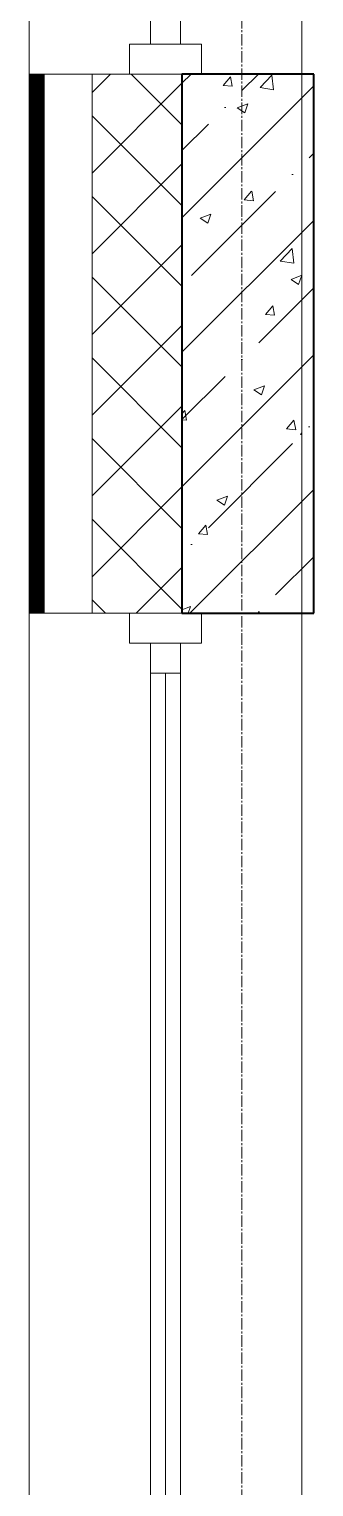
# Model space of a CAD drawing. Header units: millimetres. Extents: x -24360 to 609566, y -391049 to 148426.
# Drawn here: x 193674 to 194149, y 24596 to 27029 of the extents above; entities that cross this region are included whole.
import ezdxf

# ---------------------------------------------------------------- set-up
doc = ezdxf.new("R2010")
doc.units = ezdxf.units.MM
doc.linetypes.add('CENTER2', pattern=[28.575, 19.05, -3.175, 3.175, -3.175])
doc.linetypes.add('HIDDEN2', pattern=[4.7625, 3.175, -1.5875])
for name, color, linetype, lineweight in [('A-Wall_Материал_Газоблок_Контур', 250, 'Continuous', 0), ('АР_Колонны', 70, 'Continuous', 30), ('АР_Окна', 4, 'Continuous', 5), ('АР_Стены ЖБ', 7, 'Continuous', 30), ('АР_Стены ПЕНОблок', 52, 'Continuous', 20), ('АР_Тонкая', 254, 'Continuous', 5), ('АР_Утеплитель', 31, 'Continuous', 0), ('АР_Штриховка', 8, 'Continuous', 0)]:
    doc.layers.add(name, color=color, linetype=linetype, lineweight=lineweight)
doc.layers.add('АР_Оси_РД_100', color=7, linetype='Continuous', lineweight=0, true_color=0x525252)

msp = doc.modelspace()

# ---------------------------------------------------------------- hatches: boundary and pattern name
at = {"layer": 'АР_Штриховка', "linetype": 'Continuous', "lineweight": 5, "true_color": 0x000000}
h = msp.add_hatch(dxfattribs=at)
h.set_pattern_fill('ANSI35', color=18, scale=25, style=0)
h.set_pattern_definition([(45, (194029.4, -14045.81), (-112.2532, 112.2532), []), (45, (194141.65, -14045.81), (-112.2532, 112.2532), [198.4375, -39.6875, 0, -39.6875])])
h.paths.add_polyline_path([(193929.4, 26054.189), (194149.4, 26054.189), (194149.4, 26954.189), (193929.4, 26954.189)], flags=0)

# ---------------------------------------------------------------- linework, layer by layer
at = {"layer": 'A-Wall_Материал_Газоблок_Контур', "color": 18, "linetype": 'Continuous', "lineweight": 0, "true_color": 0x000000}
for p, q in [((193674.4, 28154.189), (193674.4, 26954.189)), ((194129.4, 26954.189), (194129.4, 28154.189)), ((193674.4, 26054.189), (193674.4, 22754.189)), ((194129.4, 22754.189), (194129.4, 26054.189))]:
    msp.add_line(p, q, dxfattribs=at)
at = {"layer": 'АР_Колонны', "color": 18, "linetype": 'HIDDEN2', "lineweight": 25, "true_color": 0x000000}
for p, q in [((193929.4, 26954.189), (194149.4, 26954.189)), ((193929.4, 26054.189), (193929.4, 26954.189)), ((194149.4, 26954.189), (194149.4, 26054.189)), ((194149.4, 26054.189), (193929.4, 26054.189))]:
    msp.add_line(p, q, dxfattribs=at)
at = {"layer": 'АР_Колонны', "color": 18, "linetype": 'Continuous', "lineweight": 30, "true_color": 0x000000}
for p, q in [((194149.4, 26954.189), (193929.4, 26954.189)), ((193929.4, 26954.189), (193929.4, 26054.189)), ((194149.4, 26054.189), (194149.4, 26954.189)), ((193929.4, 26054.189), (194149.4, 26054.189))]:
    msp.add_line(p, q, dxfattribs=at)
at = {"layer": 'АР_Окна', "color": 18, "linetype": 'Continuous', "lineweight": 5, "true_color": 0x000000}
for p, q in [((193674.4, 28154.189), (193674.4, 26954.189)), ((194129.4, 28154.189), (194129.4, 26954.189)), ((193674.4, 26054.189), (193674.4, 22754.189)), ((194129.4, 26054.189), (194129.4, 22754.189)), ((193876.9, 25954.189), (193926.9, 25954.189)), ((193901.9, 25954.189), (193901.9, 22854.189))]:
    msp.add_line(p, q, dxfattribs=at)
for points in [[(193876.9, 28104.189), (193926.9, 28104.189), (193926.9, 27004.189), (193876.9, 27004.189)], [(193961.9, 27004.189), (193961.9, 26954.189), (193841.9, 26954.189), (193841.9, 27004.189)], [(193961.9, 26004.189), (193961.9, 26054.189), (193841.9, 26054.189), (193841.9, 26004.189)], [(193876.9, 26004.189), (193926.9, 26004.189), (193926.9, 22804.189), (193876.9, 22804.189)]]:
    msp.add_lwpolyline(points, close=True, dxfattribs=at)
at = {"layer": 'АР_Оси_РД_100', "linetype": 'CENTER2'}
msp.add_line((194029.4, -4259.177), (194029.4, 30254.189), dxfattribs=at)
at = {"layer": 'АР_Стены ЖБ', "color": 18, "linetype": 'Continuous', "lineweight": 40, "true_color": 0x000000}
for p, q in [((194149.4, 26954.189), (193929.4, 26954.189)), ((193929.4, 26954.189), (193929.4, 26054.189)), ((194149.4, 26054.189), (194149.4, 26954.189)), ((193929.4, 26054.189), (194149.4, 26054.189))]:
    msp.add_line(p, q, dxfattribs=at)
at = {"layer": 'АР_Стены ПЕНОблок', "color": 18, "linetype": 'Continuous', "lineweight": 20, "true_color": 0x000000}
for p, q in [((194129.4, 26954.189), (193929.4, 26954.189)), ((193929.4, 26954.189), (193929.4, 26054.189)), ((194129.4, 26054.189), (194129.4, 26954.189)), ((193929.4, 26054.189), (194129.4, 26054.189))]:
    msp.add_line(p, q, dxfattribs=at)
at = {"layer": 'АР_Тонкая', "color": 18, "linetype": 'Continuous', "lineweight": 5, "true_color": 0x000000}
for p, q in [((193699.4, 26954.189), (193674.4, 26954.189)), ((193674.4, 26954.189), (193674.4, 26054.189)), ((193779.4, 26954.189), (193699.4, 26954.189)), ((193699.4, 26954.189), (193699.4, 26054.189)), ((193699.4, 26054.189), (193699.4, 26954.189)), ((193779.4, 26054.189), (193779.4, 26954.189)), ((193674.4, 26054.189), (193699.4, 26054.189)), ((193699.4, 26054.189), (193779.4, 26054.189))]:
    msp.add_line(p, q, dxfattribs=at)
at = {"layer": 'АР_Утеплитель', "color": 18, "linetype": 'Continuous', "lineweight": 0, "true_color": 0x000000}
for p, q in [((193929.4, 26954.189), (193779.4, 26954.189)), ((193779.4, 26954.189), (193779.4, 26054.189)), ((193929.4, 26054.189), (193929.4, 26954.189)), ((193779.4, 26054.189), (193929.4, 26054.189))]:
    msp.add_line(p, q, dxfattribs=at)
at = {"layer": 'АР_Штриховка', "color": 18, "linetype": 'Continuous', "lineweight": 0, "true_color": 0x000000}
for p, q in [((193674.4, 26953.189), (193699.4, 26953.189)), ((193674.4, 26952.189), (193699.4, 26952.189)), ((193674.4, 26951.189), (193699.4, 26951.189)), ((193674.4, 26950.189), (193699.4, 26950.189)), ((193674.4, 26949.189), (193699.4, 26949.189)), ((193674.4, 26948.189), (193699.4, 26948.189)), ((193674.4, 26947.189), (193699.4, 26947.189)), ((193674.4, 26946.189), (193699.4, 26946.189)), ((193674.4, 26945.189), (193699.4, 26945.189)), ((193674.4, 26944.189), (193699.4, 26944.189)), ((193674.4, 26943.189), (193699.4, 26943.189)), ((193674.4, 26942.189), (193699.4, 26942.189)), ((193674.4, 26941.189), (193699.4, 26941.189)), ((193674.4, 26940.189), (193699.4, 26940.189)), ((193674.4, 26939.189), (193699.4, 26939.189)), ((193674.4, 26938.189), (193699.4, 26938.189)), ((193674.4, 26937.189), (193699.4, 26937.189)), ((193674.4, 26936.189), (193699.4, 26936.189)), ((193674.4, 26935.189), (193699.4, 26935.189)), ((193674.4, 26934.189), (193699.4, 26934.189)), ((193674.4, 26933.189), (193699.4, 26933.189)), ((193779.4, 26923.564), (193810.024, 26954.189)), ((193779.4, 26788.861), (193929.4, 26938.861)), ((193929.4, 26869.453), (193844.664, 26954.189)), ((193998.09, 26935.139), (194010.335, 26949.733)), ((193998.09, 26935.139), (194013.272, 26933.811)), ((194013.37, 26933.829), (194010.433, 26949.75)), ((194059.636, 26931.684), (194079.419, 26952.303)), ((194082.251, 26928.183), (194079.445, 26952.306)), ((193674.4, 26932.189), (193699.4, 26932.189)), ((193674.4, 26931.189), (193699.4, 26931.189)), ((193674.4, 26930.189), (193699.4, 26930.189)), ((193674.4, 26929.189), (193699.4, 26929.189)), ((193674.4, 26928.189), (193699.4, 26928.189)), ((193674.4, 26927.189), (193699.4, 26927.189)), ((193674.4, 26926.189), (193699.4, 26926.189)), ((193674.4, 26925.189), (193699.4, 26925.189)), ((193674.4, 26924.189), (193699.4, 26924.189)), ((193674.4, 26923.189), (193699.4, 26923.189)), ((193674.4, 26922.189), (193699.4, 26922.189)), ((193674.4, 26921.189), (193699.4, 26921.189)), ((193674.4, 26920.189), (193699.4, 26920.189)), ((193674.4, 26919.189), (193699.4, 26919.189)), ((193674.4, 26918.189), (193699.4, 26918.189)), ((193674.4, 26917.189), (193699.4, 26917.189)), ((193674.4, 26916.189), (193699.4, 26916.189)), ((193674.4, 26915.189), (193699.4, 26915.189)), ((193674.4, 26914.189), (193699.4, 26914.189)), ((193674.4, 26913.189), (193699.4, 26913.189)), ((193674.4, 26912.189), (193699.4, 26912.189)), ((193674.4, 26911.189), (193699.4, 26911.189)), ((193674.4, 26910.189), (193699.4, 26910.189)), ((193674.4, 26909.189), (193699.4, 26909.189)), ((194059.654, 26931.645), (194082.244, 26928.141)), ((193674.4, 26908.189), (193699.4, 26908.189)), ((193674.4, 26907.189), (193699.4, 26907.189)), ((193674.4, 26906.189), (193699.4, 26906.189)), ((193674.4, 26905.189), (193699.4, 26905.189)), ((193674.4, 26904.189), (193699.4, 26904.189)), ((193674.4, 26903.189), (193699.4, 26903.189)), ((193674.4, 26902.189), (193699.4, 26902.189)), ((193674.4, 26901.189), (193699.4, 26901.189)), ((193674.4, 26900.189), (193699.4, 26900.189)), ((193674.4, 26899.189), (193699.4, 26899.189)), ((193674.4, 26898.189), (193699.4, 26898.189)), ((193674.4, 26897.189), (193699.4, 26897.189)), ((193674.4, 26896.189), (193699.4, 26896.189)), ((193674.4, 26895.189), (193699.4, 26895.189)), ((193674.4, 26894.189), (193699.4, 26894.189)), ((193674.4, 26893.189), (193699.4, 26893.189)), ((193674.4, 26892.189), (193699.4, 26892.189)), ((193674.4, 26891.189), (193699.4, 26891.189)), ((193674.4, 26890.189), (193699.4, 26890.189)), ((193674.4, 26889.189), (193699.4, 26889.189)), ((193674.4, 26888.189), (193699.4, 26888.189)), ((193674.4, 26887.189), (193699.4, 26887.189)), ((193674.4, 26886.189), (193699.4, 26886.189)), ((193674.4, 26885.189), (193699.4, 26885.189)), ((193674.4, 26884.189), (193699.4, 26884.189)), ((193929.4, 26734.749), (193779.4, 26884.749)), ((194021.502, 26897.935), (194034.136, 26889.413)), ((194021.514, 26897.962), (194039.298, 26904.789)), ((194034.14, 26889.412), (194039.29, 26904.761)), ((193674.4, 26883.189), (193699.4, 26883.189)), ((193674.4, 26882.189), (193699.4, 26882.189)), ((193674.4, 26881.189), (193699.4, 26881.189)), ((193674.4, 26880.189), (193699.4, 26880.189)), ((193674.4, 26879.189), (193699.4, 26879.189)), ((193674.4, 26878.189), (193699.4, 26878.189)), ((193674.4, 26877.189), (193699.4, 26877.189)), ((193674.4, 26876.189), (193699.4, 26876.189)), ((193674.4, 26875.189), (193699.4, 26875.189)), ((193674.4, 26874.189), (193699.4, 26874.189)), ((193674.4, 26873.189), (193699.4, 26873.189)), ((193674.4, 26872.189), (193699.4, 26872.189)), ((193674.4, 26871.189), (193699.4, 26871.189)), ((193674.4, 26870.189), (193699.4, 26870.189)), ((193674.4, 26869.189), (193699.4, 26869.189)), ((193674.4, 26868.189), (193699.4, 26868.189)), ((193674.4, 26867.189), (193699.4, 26867.189)), ((193674.4, 26866.189), (193699.4, 26866.189)), ((193674.4, 26865.189), (193699.4, 26865.189)), ((193674.4, 26864.189), (193699.4, 26864.189)), ((193674.4, 26863.189), (193699.4, 26863.189)), ((193674.4, 26862.189), (193699.4, 26862.189)), ((193674.4, 26861.189), (193699.4, 26861.189)), ((193674.4, 26860.189), (193699.4, 26860.189)), ((193674.4, 26859.189), (193699.4, 26859.189)), ((193674.4, 26858.189), (193699.4, 26858.189)), ((193674.4, 26857.189), (193699.4, 26857.189)), ((193674.4, 26856.189), (193699.4, 26856.189)), ((193674.4, 26855.189), (193699.4, 26855.189)), ((193674.4, 26854.189), (193699.4, 26854.189)), ((193674.4, 26853.189), (193699.4, 26853.189)), ((193674.4, 26852.189), (193699.4, 26852.189)), ((193674.4, 26851.189), (193699.4, 26851.189)), ((193674.4, 26850.189), (193699.4, 26850.189)), ((193674.4, 26849.189), (193699.4, 26849.189)), ((193674.4, 26848.189), (193699.4, 26848.189)), ((193674.4, 26847.189), (193699.4, 26847.189)), ((193674.4, 26846.189), (193699.4, 26846.189)), ((193674.4, 26845.189), (193699.4, 26845.189)), ((193674.4, 26844.189), (193699.4, 26844.189)), ((193674.4, 26843.189), (193699.4, 26843.189)), ((193674.4, 26842.189), (193699.4, 26842.189)), ((193674.4, 26841.189), (193699.4, 26841.189)), ((193674.4, 26840.189), (193699.4, 26840.189)), ((193674.4, 26839.189), (193699.4, 26839.189)), ((193674.4, 26838.189), (193699.4, 26838.189)), ((193674.4, 26837.189), (193699.4, 26837.189)), ((193674.4, 26836.189), (193699.4, 26836.189)), ((193674.4, 26835.189), (193699.4, 26835.189)), ((193674.4, 26834.189), (193699.4, 26834.189)), ((193674.4, 26833.189), (193699.4, 26833.189)), ((193674.4, 26832.189), (193699.4, 26832.189)), ((193674.4, 26831.189), (193699.4, 26831.189)), ((193674.4, 26830.189), (193699.4, 26830.189)), ((193674.4, 26829.189), (193699.4, 26829.189)), ((193674.4, 26828.189), (193699.4, 26828.189)), ((193674.4, 26827.189), (193699.4, 26827.189)), ((193674.4, 26826.189), (193699.4, 26826.189)), ((193674.4, 26825.189), (193699.4, 26825.189)), ((193674.4, 26824.189), (193699.4, 26824.189)), ((193674.4, 26823.189), (193699.4, 26823.189)), ((193674.4, 26822.189), (193699.4, 26822.189)), ((193674.4, 26821.189), (193699.4, 26821.189)), ((193674.4, 26820.189), (193699.4, 26820.189)), ((193674.4, 26819.189), (193699.4, 26819.189)), ((193674.4, 26818.189), (193699.4, 26818.189)), ((193674.4, 26817.189), (193699.4, 26817.189)), ((193674.4, 26816.189), (193699.4, 26816.189)), ((193674.4, 26815.189), (193699.4, 26815.189)), ((193674.4, 26814.189), (193699.4, 26814.189)), ((193674.4, 26813.189), (193699.4, 26813.189)), ((193674.4, 26812.189), (193699.4, 26812.189)), ((193674.4, 26811.189), (193699.4, 26811.189)), ((193674.4, 26810.189), (193699.4, 26810.189)), ((193674.4, 26809.189), (193699.4, 26809.189)), ((193674.4, 26808.189), (193699.4, 26808.189)), ((193674.4, 26807.189), (193699.4, 26807.189)), ((193674.4, 26806.189), (193699.4, 26806.189)), ((193674.4, 26805.189), (193699.4, 26805.189)), ((193674.4, 26804.189), (193699.4, 26804.189)), ((193674.4, 26803.189), (193699.4, 26803.189)), ((193674.4, 26802.189), (193699.4, 26802.189)), ((193674.4, 26801.189), (193699.4, 26801.189)), ((193674.4, 26800.189), (193699.4, 26800.189)), ((193674.4, 26799.189), (193699.4, 26799.189)), ((193674.4, 26798.189), (193699.4, 26798.189)), ((193674.4, 26797.189), (193699.4, 26797.189)), ((193674.4, 26796.189), (193699.4, 26796.189)), ((193674.4, 26795.189), (193699.4, 26795.189)), ((193674.4, 26794.189), (193699.4, 26794.189)), ((193674.4, 26793.189), (193699.4, 26793.189)), ((193674.4, 26792.189), (193699.4, 26792.189)), ((193674.4, 26791.189), (193699.4, 26791.189)), ((193674.4, 26790.189), (193699.4, 26790.189)), ((193674.4, 26789.189), (193699.4, 26789.189)), ((193674.4, 26788.189), (193699.4, 26788.189)), ((193674.4, 26787.189), (193699.4, 26787.189)), ((193779.4, 26654.157), (193929.4, 26804.157)), ((193674.4, 26786.189), (193699.4, 26786.189)), ((193674.4, 26785.189), (193699.4, 26785.189)), ((193674.4, 26784.189), (193699.4, 26784.189)), ((193674.4, 26783.189), (193699.4, 26783.189)), ((193674.4, 26782.189), (193699.4, 26782.189)), ((193674.4, 26781.189), (193699.4, 26781.189)), ((193674.4, 26780.189), (193699.4, 26780.189)), ((193674.4, 26779.189), (193699.4, 26779.189)), ((193674.4, 26778.189), (193699.4, 26778.189)), ((193674.4, 26777.189), (193699.4, 26777.189)), ((193674.4, 26776.189), (193699.4, 26776.189)), ((193674.4, 26775.189), (193699.4, 26775.189)), ((193674.4, 26774.189), (193699.4, 26774.189)), ((193674.4, 26773.189), (193699.4, 26773.189)), ((193674.4, 26772.189), (193699.4, 26772.189)), ((193674.4, 26771.189), (193699.4, 26771.189)), ((193674.4, 26770.189), (193699.4, 26770.189)), ((193674.4, 26769.189), (193699.4, 26769.189)), ((193674.4, 26768.189), (193699.4, 26768.189)), ((193674.4, 26767.189), (193699.4, 26767.189)), ((193674.4, 26766.189), (193699.4, 26766.189)), ((193674.4, 26765.189), (193699.4, 26765.189)), ((193674.4, 26764.189), (193699.4, 26764.189)), ((193674.4, 26763.189), (193699.4, 26763.189)), ((193674.4, 26762.189), (193699.4, 26762.189)), ((193674.4, 26761.189), (193699.4, 26761.189)), ((193674.4, 26760.189), (193699.4, 26760.189)), ((193674.4, 26759.189), (193699.4, 26759.189)), ((193674.4, 26758.189), (193699.4, 26758.189)), ((193674.4, 26757.189), (193699.4, 26757.189)), ((193674.4, 26756.189), (193699.4, 26756.189)), ((193674.4, 26755.189), (193699.4, 26755.189)), ((193674.4, 26754.189), (193699.4, 26754.189)), ((193674.4, 26753.189), (193699.4, 26753.189)), ((193674.4, 26752.189), (193699.4, 26752.189)), ((193674.4, 26751.189), (193699.4, 26751.189)), ((193674.4, 26750.189), (193699.4, 26750.189)), ((193674.4, 26749.189), (193699.4, 26749.189)), ((193674.4, 26748.189), (193699.4, 26748.189)), ((193674.4, 26747.189), (193699.4, 26747.189)), ((193674.4, 26746.189), (193699.4, 26746.189)), ((193674.4, 26745.189), (193699.4, 26745.189)), ((193674.4, 26744.189), (193699.4, 26744.189)), ((193674.4, 26743.189), (193699.4, 26743.189)), ((193674.4, 26742.189), (193699.4, 26742.189)), ((193674.4, 26741.189), (193699.4, 26741.189)), ((193674.4, 26740.189), (193699.4, 26740.189)), ((193674.4, 26739.189), (193699.4, 26739.189)), ((193674.4, 26738.189), (193699.4, 26738.189)), ((193929.4, 26600.045), (193779.4, 26750.045)), ((194033.333, 26744.083), (194045.578, 26758.676)), ((194033.333, 26744.082), (194048.515, 26742.754)), ((194048.613, 26742.772), (194045.676, 26758.693)), ((193674.4, 26737.189), (193699.4, 26737.189)), ((193674.4, 26736.189), (193699.4, 26736.189)), ((193674.4, 26735.189), (193699.4, 26735.189)), ((193674.4, 26734.189), (193699.4, 26734.189)), ((193674.4, 26733.189), (193699.4, 26733.189)), ((193674.4, 26732.189), (193699.4, 26732.189)), ((193674.4, 26731.189), (193699.4, 26731.189)), ((193674.4, 26730.189), (193699.4, 26730.189)), ((193674.4, 26729.189), (193699.4, 26729.189)), ((193674.4, 26728.189), (193699.4, 26728.189)), ((193674.4, 26727.189), (193699.4, 26727.189)), ((193674.4, 26726.189), (193699.4, 26726.189)), ((193674.4, 26725.189), (193699.4, 26725.189)), ((193674.4, 26724.189), (193699.4, 26724.189)), ((193674.4, 26723.189), (193699.4, 26723.189)), ((193674.4, 26722.189), (193699.4, 26722.189)), ((193674.4, 26721.189), (193699.4, 26721.189)), ((193674.4, 26720.189), (193699.4, 26720.189)), ((193674.4, 26719.189), (193699.4, 26719.189)), ((193674.4, 26718.189), (193699.4, 26718.189)), ((193674.4, 26717.189), (193699.4, 26717.189)), ((193674.4, 26716.189), (193699.4, 26716.189)), ((193674.4, 26715.189), (193699.4, 26715.189)), ((193674.4, 26714.189), (193699.4, 26714.189)), ((193959.712, 26713.774), (193977.496, 26720.6)), ((193972.338, 26705.224), (193977.488, 26720.573)), ((193674.4, 26713.189), (193699.4, 26713.189)), ((193674.4, 26712.189), (193699.4, 26712.189)), ((193674.4, 26711.189), (193699.4, 26711.189)), ((193674.4, 26710.189), (193699.4, 26710.189)), ((193674.4, 26709.189), (193699.4, 26709.189)), ((193674.4, 26708.189), (193699.4, 26708.189)), ((193674.4, 26707.189), (193699.4, 26707.189)), ((193674.4, 26706.189), (193699.4, 26706.189)), ((193674.4, 26705.189), (193699.4, 26705.189)), ((193674.4, 26704.189), (193699.4, 26704.189)), ((193674.4, 26703.189), (193699.4, 26703.189)), ((193674.4, 26702.189), (193699.4, 26702.189)), ((193674.4, 26701.189), (193699.4, 26701.189)), ((193674.4, 26700.189), (193699.4, 26700.189)), ((193674.4, 26699.189), (193699.4, 26699.189)), ((193674.4, 26698.189), (193699.4, 26698.189)), ((193674.4, 26697.189), (193699.4, 26697.189)), ((193674.4, 26696.189), (193699.4, 26696.189)), ((193674.4, 26695.189), (193699.4, 26695.189)), ((193674.4, 26694.189), (193699.4, 26694.189)), ((193674.4, 26693.189), (193699.4, 26693.189)), ((193674.4, 26692.189), (193699.4, 26692.189)), ((193674.4, 26691.189), (193699.4, 26691.189)), ((193674.4, 26690.189), (193699.4, 26690.189)), ((193959.7, 26713.747), (193972.334, 26705.225)), ((193674.4, 26689.189), (193699.4, 26689.189)), ((193674.4, 26688.189), (193699.4, 26688.189)), ((193674.4, 26687.189), (193699.4, 26687.189)), ((193674.4, 26686.189), (193699.4, 26686.189)), ((193674.4, 26685.189), (193699.4, 26685.189)), ((193674.4, 26684.189), (193699.4, 26684.189)), ((193674.4, 26683.189), (193699.4, 26683.189)), ((193674.4, 26682.189), (193699.4, 26682.189)), ((193674.4, 26681.189), (193699.4, 26681.189)), ((193674.4, 26680.189), (193699.4, 26680.189)), ((193674.4, 26679.189), (193699.4, 26679.189)), ((193674.4, 26678.189), (193699.4, 26678.189)), ((193674.4, 26677.189), (193699.4, 26677.189)), ((193674.4, 26676.189), (193699.4, 26676.189)), ((193674.4, 26675.189), (193699.4, 26675.189)), ((193674.4, 26674.189), (193699.4, 26674.189)), ((193674.4, 26673.189), (193699.4, 26673.189)), ((193674.4, 26672.189), (193699.4, 26672.189)), ((193674.4, 26671.189), (193699.4, 26671.189)), ((193674.4, 26670.189), (193699.4, 26670.189)), ((193674.4, 26669.189), (193699.4, 26669.189)), ((193674.4, 26668.189), (193699.4, 26668.189)), ((193674.4, 26667.189), (193699.4, 26667.189)), ((193674.4, 26666.189), (193699.4, 26666.189)), ((193779.4, 26519.453), (193929.4, 26669.453)), ((193674.4, 26665.189), (193699.4, 26665.189)), ((193674.4, 26664.189), (193699.4, 26664.189)), ((193674.4, 26663.189), (193699.4, 26663.189)), ((193674.4, 26662.189), (193699.4, 26662.189)), ((193674.4, 26661.189), (193699.4, 26661.189)), ((193674.4, 26660.189), (193699.4, 26660.189)), ((193674.4, 26659.189), (193699.4, 26659.189)), ((193674.4, 26658.189), (193699.4, 26658.189)), ((193674.4, 26657.189), (193699.4, 26657.189)), ((193674.4, 26656.189), (193699.4, 26656.189)), ((193674.4, 26655.189), (193699.4, 26655.189)), ((193674.4, 26654.189), (193699.4, 26654.189)), ((193674.4, 26653.189), (193699.4, 26653.189)), ((193674.4, 26652.189), (193699.4, 26652.189)), ((193674.4, 26651.189), (193699.4, 26651.189)), ((193674.4, 26650.189), (193699.4, 26650.189)), ((193674.4, 26649.189), (193699.4, 26649.189)), ((193674.4, 26648.189), (193699.4, 26648.189)), ((193674.4, 26647.189), (193699.4, 26647.189)), ((193674.4, 26646.189), (193699.4, 26646.189)), ((193674.4, 26645.189), (193699.4, 26645.189)), ((193674.4, 26644.189), (193699.4, 26644.189)), ((193674.4, 26643.189), (193699.4, 26643.189)), ((193674.4, 26642.189), (193699.4, 26642.189)), ((193674.4, 26641.189), (193699.4, 26641.189)), ((194093.311, 26642.216), (194113.094, 26662.834)), ((194093.329, 26642.176), (194115.919, 26638.673)), ((194115.926, 26638.715), (194113.119, 26662.837)), ((193674.4, 26640.189), (193699.4, 26640.189)), ((193674.4, 26639.189), (193699.4, 26639.189)), ((193674.4, 26638.189), (193699.4, 26638.189)), ((193674.4, 26637.189), (193699.4, 26637.189)), ((193674.4, 26636.189), (193699.4, 26636.189)), ((193674.4, 26635.189), (193699.4, 26635.189)), ((193674.4, 26634.189), (193699.4, 26634.189)), ((193674.4, 26633.189), (193699.4, 26633.189)), ((193674.4, 26632.189), (193699.4, 26632.189)), ((193674.4, 26631.189), (193699.4, 26631.189)), ((193674.4, 26630.189), (193699.4, 26630.189)), ((193674.4, 26629.189), (193699.4, 26629.189)), ((193674.4, 26628.189), (193699.4, 26628.189)), ((193674.4, 26627.189), (193699.4, 26627.189)), ((193674.4, 26626.189), (193699.4, 26626.189)), ((193674.4, 26625.189), (193699.4, 26625.189)), ((193674.4, 26624.189), (193699.4, 26624.189)), ((193674.4, 26623.189), (193699.4, 26623.189)), ((193674.4, 26622.189), (193699.4, 26622.189)), ((193674.4, 26621.189), (193699.4, 26621.189)), ((193674.4, 26620.189), (193699.4, 26620.189)), ((193674.4, 26619.189), (193699.4, 26619.189)), ((193674.4, 26618.189), (193699.4, 26618.189)), ((193674.4, 26617.189), (193699.4, 26617.189)), ((194111.326, 26611.508), (194129.111, 26618.335)), ((194123.952, 26602.959), (194129.103, 26618.308)), ((193674.4, 26616.189), (193699.4, 26616.189)), ((193674.4, 26615.189), (193699.4, 26615.189)), ((193674.4, 26614.189), (193699.4, 26614.189)), ((193674.4, 26613.189), (193699.4, 26613.189)), ((193674.4, 26612.189), (193699.4, 26612.189)), ((193674.4, 26611.189), (193699.4, 26611.189)), ((193674.4, 26610.189), (193699.4, 26610.189)), ((193674.4, 26609.189), (193699.4, 26609.189)), ((193674.4, 26608.189), (193699.4, 26608.189)), ((193674.4, 26607.189), (193699.4, 26607.189)), ((193674.4, 26606.189), (193699.4, 26606.189)), ((193674.4, 26605.189), (193699.4, 26605.189)), ((193674.4, 26604.189), (193699.4, 26604.189)), ((193674.4, 26603.189), (193699.4, 26603.189)), ((193674.4, 26602.189), (193699.4, 26602.189)), ((193674.4, 26601.189), (193699.4, 26601.189)), ((193674.4, 26600.189), (193699.4, 26600.189)), ((193674.4, 26599.189), (193699.4, 26599.189)), ((193674.4, 26598.189), (193699.4, 26598.189)), ((193674.4, 26597.189), (193699.4, 26597.189)), ((193674.4, 26596.189), (193699.4, 26596.189)), ((193674.4, 26595.189), (193699.4, 26595.189)), ((193674.4, 26594.189), (193699.4, 26594.189)), ((193674.4, 26593.189), (193699.4, 26593.189)), ((193929.4, 26465.341), (193779.4, 26615.341)), ((194111.314, 26611.482), (194123.949, 26602.96)), ((193674.4, 26592.189), (193699.4, 26592.189)), ((193674.4, 26591.189), (193699.4, 26591.189)), ((193674.4, 26590.189), (193699.4, 26590.189)), ((193674.4, 26589.189), (193699.4, 26589.189)), ((193674.4, 26588.189), (193699.4, 26588.189)), ((193674.4, 26587.189), (193699.4, 26587.189)), ((193674.4, 26586.189), (193699.4, 26586.189)), ((193674.4, 26585.189), (193699.4, 26585.189)), ((193674.4, 26584.189), (193699.4, 26584.189)), ((193674.4, 26583.189), (193699.4, 26583.189)), ((193674.4, 26582.189), (193699.4, 26582.189)), ((193674.4, 26581.189), (193699.4, 26581.189)), ((193674.4, 26580.189), (193699.4, 26580.189)), ((193674.4, 26579.189), (193699.4, 26579.189)), ((193674.4, 26578.189), (193699.4, 26578.189)), ((193674.4, 26577.189), (193699.4, 26577.189)), ((193674.4, 26576.189), (193699.4, 26576.189)), ((193674.4, 26575.189), (193699.4, 26575.189)), ((193674.4, 26574.189), (193699.4, 26574.189)), ((193674.4, 26573.189), (193699.4, 26573.189)), ((193674.4, 26572.189), (193699.4, 26572.189)), ((193674.4, 26571.189), (193699.4, 26571.189)), ((193674.4, 26570.189), (193699.4, 26570.189)), ((193674.4, 26569.189), (193699.4, 26569.189)), ((193674.4, 26568.189), (193699.4, 26568.189)), ((193674.4, 26567.189), (193699.4, 26567.189)), ((193674.4, 26566.189), (193699.4, 26566.189)), ((193674.4, 26565.189), (193699.4, 26565.189)), ((193674.4, 26564.189), (193699.4, 26564.189)), ((193674.4, 26563.189), (193699.4, 26563.189)), ((193674.4, 26562.189), (193699.4, 26562.189)), ((193674.4, 26561.189), (193699.4, 26561.189)), ((193674.4, 26560.189), (193699.4, 26560.189)), ((193674.4, 26559.189), (193699.4, 26559.189)), ((193674.4, 26558.189), (193699.4, 26558.189)), ((193674.4, 26557.189), (193699.4, 26557.189)), ((193674.4, 26556.189), (193699.4, 26556.189)), ((193674.4, 26555.189), (193699.4, 26555.189)), ((193674.4, 26554.189), (193699.4, 26554.189)), ((193674.4, 26553.189), (193699.4, 26553.189)), ((193674.4, 26552.189), (193699.4, 26552.189)), ((193674.4, 26551.189), (193699.4, 26551.189)), ((193674.4, 26550.189), (193699.4, 26550.189)), ((193674.4, 26549.189), (193699.4, 26549.189)), ((193674.4, 26548.189), (193699.4, 26548.189)), ((193674.4, 26547.189), (193699.4, 26547.189)), ((193674.4, 26546.189), (193699.4, 26546.189)), ((193674.4, 26545.189), (193699.4, 26545.189)), ((193674.4, 26544.189), (193699.4, 26544.189)), ((194068.577, 26553.026), (194080.822, 26567.619)), ((194068.577, 26553.025), (194083.759, 26551.697)), ((194083.855, 26551.715), (194080.919, 26567.636)), ((193674.4, 26543.189), (193699.4, 26543.189)), ((193674.4, 26542.189), (193699.4, 26542.189)), ((193674.4, 26541.189), (193699.4, 26541.189)), ((193674.4, 26540.189), (193699.4, 26540.189)), ((193674.4, 26539.189), (193699.4, 26539.189)), ((193674.4, 26538.189), (193699.4, 26538.189)), ((193674.4, 26537.189), (193699.4, 26537.189)), ((193674.4, 26536.189), (193699.4, 26536.189)), ((193674.4, 26535.189), (193699.4, 26535.189)), ((193674.4, 26534.189), (193699.4, 26534.189)), ((193674.4, 26533.189), (193699.4, 26533.189)), ((193674.4, 26532.189), (193699.4, 26532.189)), ((193674.4, 26531.189), (193699.4, 26531.189)), ((193674.4, 26530.189), (193699.4, 26530.189)), ((193674.4, 26529.189), (193699.4, 26529.189)), ((193674.4, 26528.189), (193699.4, 26528.189)), ((193674.4, 26527.189), (193699.4, 26527.189)), ((193674.4, 26526.189), (193699.4, 26526.189)), ((193674.4, 26525.189), (193699.4, 26525.189)), ((193674.4, 26524.189), (193699.4, 26524.189)), ((193674.4, 26523.189), (193699.4, 26523.189)), ((193674.4, 26522.189), (193699.4, 26522.189)), ((193674.4, 26521.189), (193699.4, 26521.189)), ((193674.4, 26520.189), (193699.4, 26520.189)), ((193779.4, 26384.749), (193929.4, 26534.749)), ((193674.4, 26519.189), (193699.4, 26519.189)), ((193674.4, 26518.189), (193699.4, 26518.189)), ((193674.4, 26517.189), (193699.4, 26517.189)), ((193674.4, 26516.189), (193699.4, 26516.189)), ((193674.4, 26515.189), (193699.4, 26515.189)), ((193674.4, 26514.189), (193699.4, 26514.189)), ((193674.4, 26513.189), (193699.4, 26513.189)), ((193674.4, 26512.189), (193699.4, 26512.189)), ((193674.4, 26511.189), (193699.4, 26511.189)), ((193674.4, 26510.189), (193699.4, 26510.189)), ((193674.4, 26509.189), (193699.4, 26509.189)), ((193674.4, 26508.189), (193699.4, 26508.189)), ((193674.4, 26507.189), (193699.4, 26507.189)), ((193674.4, 26506.189), (193699.4, 26506.189)), ((193674.4, 26505.189), (193699.4, 26505.189)), ((193674.4, 26504.189), (193699.4, 26504.189)), ((193674.4, 26503.189), (193699.4, 26503.189)), ((193674.4, 26502.189), (193699.4, 26502.189)), ((193674.4, 26501.189), (193699.4, 26501.189)), ((193674.4, 26500.189), (193699.4, 26500.189)), ((193674.4, 26499.189), (193699.4, 26499.189)), ((193674.4, 26498.189), (193699.4, 26498.189)), ((193674.4, 26497.189), (193699.4, 26497.189)), ((193674.4, 26496.189), (193699.4, 26496.189)), ((193674.4, 26495.189), (193699.4, 26495.189)), ((193674.4, 26494.189), (193699.4, 26494.189)), ((193674.4, 26493.189), (193699.4, 26493.189)), ((193674.4, 26492.189), (193699.4, 26492.189)), ((193674.4, 26491.189), (193699.4, 26491.189)), ((193674.4, 26490.189), (193699.4, 26490.189)), ((193674.4, 26489.189), (193699.4, 26489.189)), ((193674.4, 26488.189), (193699.4, 26488.189)), ((193674.4, 26487.189), (193699.4, 26487.189)), ((193674.4, 26486.189), (193699.4, 26486.189)), ((193674.4, 26485.189), (193699.4, 26485.189)), ((193674.4, 26484.189), (193699.4, 26484.189)), ((193674.4, 26483.189), (193699.4, 26483.189)), ((193674.4, 26482.189), (193699.4, 26482.189)), ((193674.4, 26481.189), (193699.4, 26481.189)), ((193674.4, 26480.189), (193699.4, 26480.189)), ((193674.4, 26479.189), (193699.4, 26479.189)), ((193674.4, 26478.189), (193699.4, 26478.189)), ((193674.4, 26477.189), (193699.4, 26477.189)), ((193674.4, 26476.189), (193699.4, 26476.189)), ((193674.4, 26475.189), (193699.4, 26475.189)), ((193674.4, 26474.189), (193699.4, 26474.189)), ((193674.4, 26473.189), (193699.4, 26473.189)), ((193674.4, 26472.189), (193699.4, 26472.189)), ((193674.4, 26471.189), (193699.4, 26471.189)), ((193929.4, 26330.637), (193779.4, 26480.637)), ((193674.4, 26470.189), (193699.4, 26470.189)), ((193674.4, 26469.189), (193699.4, 26469.189)), ((193674.4, 26468.189), (193699.4, 26468.189)), ((193674.4, 26467.189), (193699.4, 26467.189)), ((193674.4, 26466.189), (193699.4, 26466.189)), ((193674.4, 26465.189), (193699.4, 26465.189)), ((193674.4, 26464.189), (193699.4, 26464.189)), ((193674.4, 26463.189), (193699.4, 26463.189)), ((193674.4, 26462.189), (193699.4, 26462.189)), ((193674.4, 26461.189), (193699.4, 26461.189)), ((193674.4, 26460.189), (193699.4, 26460.189)), ((193674.4, 26459.189), (193699.4, 26459.189)), ((193674.4, 26458.189), (193699.4, 26458.189)), ((193674.4, 26457.189), (193699.4, 26457.189)), ((193674.4, 26456.189), (193699.4, 26456.189)), ((193674.4, 26455.189), (193699.4, 26455.189)), ((193674.4, 26454.189), (193699.4, 26454.189)), ((193674.4, 26453.189), (193699.4, 26453.189)), ((193674.4, 26452.189), (193699.4, 26452.189)), ((193674.4, 26451.189), (193699.4, 26451.189)), ((193674.4, 26450.189), (193699.4, 26450.189)), ((193674.4, 26449.189), (193699.4, 26449.189)), ((193674.4, 26448.189), (193699.4, 26448.189)), ((193674.4, 26447.189), (193699.4, 26447.189)), ((193674.4, 26446.189), (193699.4, 26446.189)), ((193674.4, 26445.189), (193699.4, 26445.189)), ((193674.4, 26444.189), (193699.4, 26444.189)), ((193674.4, 26443.189), (193699.4, 26443.189)), ((193674.4, 26442.189), (193699.4, 26442.189)), ((193674.4, 26441.189), (193699.4, 26441.189)), ((193674.4, 26440.189), (193699.4, 26440.189)), ((193674.4, 26439.189), (193699.4, 26439.189)), ((193674.4, 26438.189), (193699.4, 26438.189)), ((193674.4, 26437.189), (193699.4, 26437.189)), ((193674.4, 26436.189), (193699.4, 26436.189)), ((193674.4, 26435.189), (193699.4, 26435.189)), ((193674.4, 26434.189), (193699.4, 26434.189)), ((193674.4, 26433.189), (193699.4, 26433.189)), ((193674.4, 26432.189), (193699.4, 26432.189)), ((193674.4, 26431.189), (193699.4, 26431.189)), ((193674.4, 26430.189), (193699.4, 26430.189)), ((193674.4, 26429.189), (193699.4, 26429.189)), ((193674.4, 26428.189), (193699.4, 26428.189)), ((193674.4, 26427.189), (193699.4, 26427.189)), ((193674.4, 26426.189), (193699.4, 26426.189)), ((193674.4, 26425.189), (193699.4, 26425.189)), ((193674.4, 26424.189), (193699.4, 26424.189)), ((193674.4, 26423.189), (193699.4, 26423.189)), ((193674.4, 26422.189), (193699.4, 26422.189)), ((194049.512, 26427.294), (194062.147, 26418.772)), ((194049.524, 26427.32), (194067.309, 26434.147)), ((194062.15, 26418.771), (194067.301, 26434.12)), ((193674.4, 26421.189), (193699.4, 26421.189)), ((193674.4, 26420.189), (193699.4, 26420.189)), ((193674.4, 26419.189), (193699.4, 26419.189)), ((193674.4, 26418.189), (193699.4, 26418.189)), ((193674.4, 26417.189), (193699.4, 26417.189)), ((193674.4, 26416.189), (193699.4, 26416.189)), ((193674.4, 26415.189), (193699.4, 26415.189)), ((193674.4, 26414.189), (193699.4, 26414.189)), ((193674.4, 26413.189), (193699.4, 26413.189)), ((193674.4, 26412.189), (193699.4, 26412.189)), ((193674.4, 26411.189), (193699.4, 26411.189)), ((193674.4, 26410.189), (193699.4, 26410.189)), ((193674.4, 26409.189), (193699.4, 26409.189)), ((193674.4, 26408.189), (193699.4, 26408.189)), ((193674.4, 26407.189), (193699.4, 26407.189)), ((193674.4, 26406.189), (193699.4, 26406.189)), ((193674.4, 26405.189), (193699.4, 26405.189)), ((193674.4, 26404.189), (193699.4, 26404.189)), ((193674.4, 26403.189), (193699.4, 26403.189)), ((193674.4, 26402.189), (193699.4, 26402.189)), ((193674.4, 26401.189), (193699.4, 26401.189)), ((193674.4, 26400.189), (193699.4, 26400.189)), ((193674.4, 26399.189), (193699.4, 26399.189)), ((193674.4, 26398.189), (193699.4, 26398.189)), ((193779.4, 26250.045), (193929.4, 26400.045)), ((193674.4, 26397.189), (193699.4, 26397.189)), ((193674.4, 26396.189), (193699.4, 26396.189)), ((193674.4, 26395.189), (193699.4, 26395.189)), ((193674.4, 26394.189), (193699.4, 26394.189)), ((193674.4, 26393.189), (193699.4, 26393.189)), ((193674.4, 26392.189), (193699.4, 26392.189)), ((193674.4, 26391.189), (193699.4, 26391.189)), ((193674.4, 26390.189), (193699.4, 26390.189)), ((193674.4, 26389.189), (193699.4, 26389.189)), ((193674.4, 26388.189), (193699.4, 26388.189)), ((193674.4, 26387.189), (193699.4, 26387.189)), ((193674.4, 26386.189), (193699.4, 26386.189)), ((193674.4, 26385.189), (193699.4, 26385.189)), ((193674.4, 26384.189), (193699.4, 26384.189)), ((193674.4, 26383.189), (193699.4, 26383.189)), ((193674.4, 26382.189), (193699.4, 26382.189)), ((193674.4, 26381.189), (193699.4, 26381.189)), ((193674.4, 26380.189), (193699.4, 26380.189)), ((193674.4, 26379.189), (193699.4, 26379.189)), ((193674.4, 26378.189), (193699.4, 26378.189)), ((193674.4, 26377.189), (193699.4, 26377.189)), ((193674.4, 26376.189), (193699.4, 26376.189)), ((193674.4, 26375.189), (193699.4, 26375.189)), ((193674.4, 26374.189), (193699.4, 26374.189)), ((193929.4, 26387.161), (193933.881, 26392.501)), ((193929.4, 26377.228), (193936.817, 26376.579)), ((193936.914, 26376.597), (193933.977, 26392.519)), ((194103.82, 26361.969), (194116.065, 26376.562)), ((194119.098, 26360.658), (194116.161, 26376.579)), ((193674.4, 26373.189), (193699.4, 26373.189)), ((193674.4, 26372.189), (193699.4, 26372.189)), ((193674.4, 26371.189), (193699.4, 26371.189)), ((193674.4, 26370.189), (193699.4, 26370.189)), ((193674.4, 26369.189), (193699.4, 26369.189)), ((193674.4, 26368.189), (193699.4, 26368.189)), ((193674.4, 26367.189), (193699.4, 26367.189)), ((193674.4, 26366.189), (193699.4, 26366.189)), ((193674.4, 26365.189), (193699.4, 26365.189)), ((193674.4, 26364.189), (193699.4, 26364.189)), ((193674.4, 26363.189), (193699.4, 26363.189)), ((193674.4, 26362.189), (193699.4, 26362.189)), ((193674.4, 26361.189), (193699.4, 26361.189)), ((193674.4, 26360.189), (193699.4, 26360.189)), ((193674.4, 26359.189), (193699.4, 26359.189)), ((193674.4, 26358.189), (193699.4, 26358.189)), ((193674.4, 26357.189), (193699.4, 26357.189)), ((193674.4, 26356.189), (193699.4, 26356.189)), ((193674.4, 26355.189), (193699.4, 26355.189)), ((193674.4, 26354.189), (193699.4, 26354.189)), ((193674.4, 26353.189), (193699.4, 26353.189)), ((193674.4, 26352.189), (193699.4, 26352.189)), ((193674.4, 26351.189), (193699.4, 26351.189)), ((193674.4, 26350.189), (193699.4, 26350.189)), ((193674.4, 26349.189), (193699.4, 26349.189)), ((194103.82, 26361.969), (194119.002, 26360.64)), ((194126.986, 26352.747), (194129.4, 26355.263)), ((194127.004, 26352.708), (194129.4, 26352.337)), ((193674.4, 26348.189), (193699.4, 26348.189)), ((193674.4, 26347.189), (193699.4, 26347.189)), ((193674.4, 26346.189), (193699.4, 26346.189)), ((193674.4, 26345.189), (193699.4, 26345.189)), ((193674.4, 26344.189), (193699.4, 26344.189)), ((193674.4, 26343.189), (193699.4, 26343.189)), ((193674.4, 26342.189), (193699.4, 26342.189)), ((193674.4, 26341.189), (193699.4, 26341.189)), ((193674.4, 26340.189), (193699.4, 26340.189)), ((193674.4, 26339.189), (193699.4, 26339.189)), ((193674.4, 26338.189), (193699.4, 26338.189)), ((193674.4, 26337.189), (193699.4, 26337.189)), ((193674.4, 26336.189), (193699.4, 26336.189)), ((193674.4, 26335.189), (193699.4, 26335.189)), ((193674.4, 26334.189), (193699.4, 26334.189)), ((193674.4, 26333.189), (193699.4, 26333.189)), ((193674.4, 26332.189), (193699.4, 26332.189)), ((193674.4, 26331.189), (193699.4, 26331.189)), ((193674.4, 26330.189), (193699.4, 26330.189)), ((193674.4, 26329.189), (193699.4, 26329.189)), ((193674.4, 26328.189), (193699.4, 26328.189)), ((193674.4, 26327.189), (193699.4, 26327.189)), ((193674.4, 26326.189), (193699.4, 26326.189)), ((193674.4, 26325.189), (193699.4, 26325.189)), ((193929.4, 26195.934), (193779.4, 26345.934)), ((193674.4, 26324.189), (193699.4, 26324.189)), ((193674.4, 26323.189), (193699.4, 26323.189)), ((193674.4, 26322.189), (193699.4, 26322.189)), ((193674.4, 26321.189), (193699.4, 26321.189)), ((193674.4, 26320.189), (193699.4, 26320.189)), ((193674.4, 26319.189), (193699.4, 26319.189)), ((193674.4, 26318.189), (193699.4, 26318.189)), ((193674.4, 26317.189), (193699.4, 26317.189)), ((193674.4, 26316.189), (193699.4, 26316.189)), ((193674.4, 26315.189), (193699.4, 26315.189)), ((193674.4, 26314.189), (193699.4, 26314.189)), ((193674.4, 26313.189), (193699.4, 26313.189)), ((193674.4, 26312.189), (193699.4, 26312.189)), ((193674.4, 26311.189), (193699.4, 26311.189)), ((193674.4, 26310.189), (193699.4, 26310.189)), ((193674.4, 26309.189), (193699.4, 26309.189)), ((193674.4, 26308.189), (193699.4, 26308.189)), ((193674.4, 26307.189), (193699.4, 26307.189)), ((193674.4, 26306.189), (193699.4, 26306.189)), ((193674.4, 26305.189), (193699.4, 26305.189)), ((193674.4, 26304.189), (193699.4, 26304.189)), ((193674.4, 26303.189), (193699.4, 26303.189)), ((193674.4, 26302.189), (193699.4, 26302.189)), ((193674.4, 26301.189), (193699.4, 26301.189)), ((193674.4, 26300.189), (193699.4, 26300.189)), ((193674.4, 26299.189), (193699.4, 26299.189)), ((193674.4, 26298.189), (193699.4, 26298.189)), ((193674.4, 26297.189), (193699.4, 26297.189)), ((193674.4, 26296.189), (193699.4, 26296.189)), ((193674.4, 26295.189), (193699.4, 26295.189)), ((193674.4, 26294.189), (193699.4, 26294.189)), ((193674.4, 26293.189), (193699.4, 26293.189)), ((193674.4, 26292.189), (193699.4, 26292.189)), ((193674.4, 26291.189), (193699.4, 26291.189)), ((193674.4, 26290.189), (193699.4, 26290.189)), ((193674.4, 26289.189), (193699.4, 26289.189)), ((193674.4, 26288.189), (193699.4, 26288.189)), ((193674.4, 26287.189), (193699.4, 26287.189)), ((193674.4, 26286.189), (193699.4, 26286.189)), ((193674.4, 26285.189), (193699.4, 26285.189)), ((193674.4, 26284.189), (193699.4, 26284.189)), ((193674.4, 26283.189), (193699.4, 26283.189)), ((193674.4, 26282.189), (193699.4, 26282.189)), ((193674.4, 26281.189), (193699.4, 26281.189)), ((193674.4, 26280.189), (193699.4, 26280.189)), ((193674.4, 26279.189), (193699.4, 26279.189)), ((193674.4, 26278.189), (193699.4, 26278.189)), ((193674.4, 26277.189), (193699.4, 26277.189)), ((193674.4, 26276.189), (193699.4, 26276.189)), ((193674.4, 26275.189), (193699.4, 26275.189)), ((193674.4, 26274.189), (193699.4, 26274.189)), ((193674.4, 26273.189), (193699.4, 26273.189)), ((193674.4, 26272.189), (193699.4, 26272.189)), ((193674.4, 26271.189), (193699.4, 26271.189)), ((193674.4, 26270.189), (193699.4, 26270.189)), ((193674.4, 26269.189), (193699.4, 26269.189)), ((193674.4, 26268.189), (193699.4, 26268.189)), ((193674.4, 26267.189), (193699.4, 26267.189)), ((193674.4, 26266.189), (193699.4, 26266.189)), ((193674.4, 26265.189), (193699.4, 26265.189)), ((193674.4, 26264.189), (193699.4, 26264.189)), ((193674.4, 26263.189), (193699.4, 26263.189)), ((193674.4, 26262.189), (193699.4, 26262.189)), ((193674.4, 26261.189), (193699.4, 26261.189)), ((193674.4, 26260.189), (193699.4, 26260.189)), ((193674.4, 26259.189), (193699.4, 26259.189)), ((193674.4, 26258.189), (193699.4, 26258.189)), ((193674.4, 26257.189), (193699.4, 26257.189)), ((193674.4, 26256.189), (193699.4, 26256.189)), ((193674.4, 26255.189), (193699.4, 26255.189)), ((193674.4, 26254.189), (193699.4, 26254.189)), ((193674.4, 26253.189), (193699.4, 26253.189)), ((193674.4, 26252.189), (193699.4, 26252.189)), ((193779.4, 26115.341), (193929.4, 26265.341)), ((193674.4, 26251.189), (193699.4, 26251.189)), ((193674.4, 26250.189), (193699.4, 26250.189)), ((193674.4, 26249.189), (193699.4, 26249.189)), ((193674.4, 26248.189), (193699.4, 26248.189)), ((193674.4, 26247.189), (193699.4, 26247.189)), ((193674.4, 26246.189), (193699.4, 26246.189)), ((193674.4, 26245.189), (193699.4, 26245.189)), ((193674.4, 26244.189), (193699.4, 26244.189)), ((193674.4, 26243.189), (193699.4, 26243.189)), ((193674.4, 26242.189), (193699.4, 26242.189)), ((193674.4, 26241.189), (193699.4, 26241.189)), ((193674.4, 26240.189), (193699.4, 26240.189)), ((193674.4, 26239.189), (193699.4, 26239.189)), ((193674.4, 26238.189), (193699.4, 26238.189)), ((193674.4, 26237.189), (193699.4, 26237.189)), ((193674.4, 26236.189), (193699.4, 26236.189)), ((193674.4, 26235.189), (193699.4, 26235.189)), ((193674.4, 26234.189), (193699.4, 26234.189)), ((193674.4, 26233.189), (193699.4, 26233.189)), ((193674.4, 26232.189), (193699.4, 26232.189)), ((193674.4, 26231.189), (193699.4, 26231.189)), ((193674.4, 26230.189), (193699.4, 26230.189)), ((193674.4, 26229.189), (193699.4, 26229.189)), ((193674.4, 26228.189), (193699.4, 26228.189)), ((193987.71, 26243.106), (194000.345, 26234.584)), ((193987.722, 26243.132), (194005.507, 26249.959)), ((194000.348, 26234.583), (194005.499, 26249.932)), ((193674.4, 26227.189), (193699.4, 26227.189)), ((193674.4, 26226.189), (193699.4, 26226.189)), ((193674.4, 26225.189), (193699.4, 26225.189)), ((193674.4, 26224.189), (193699.4, 26224.189)), ((193674.4, 26223.189), (193699.4, 26223.189)), ((193674.4, 26222.189), (193699.4, 26222.189)), ((193674.4, 26221.189), (193699.4, 26221.189)), ((193674.4, 26220.189), (193699.4, 26220.189)), ((193674.4, 26219.189), (193699.4, 26219.189)), ((193674.4, 26218.189), (193699.4, 26218.189)), ((193674.4, 26217.189), (193699.4, 26217.189)), ((193674.4, 26216.189), (193699.4, 26216.189)), ((193674.4, 26215.189), (193699.4, 26215.189)), ((193674.4, 26214.189), (193699.4, 26214.189)), ((193674.4, 26213.189), (193699.4, 26213.189)), ((193674.4, 26212.189), (193699.4, 26212.189)), ((193674.4, 26211.189), (193699.4, 26211.189)), ((193674.4, 26210.189), (193699.4, 26210.189)), ((193674.4, 26209.189), (193699.4, 26209.189)), ((193674.4, 26208.189), (193699.4, 26208.189)), ((193674.4, 26207.189), (193699.4, 26207.189)), ((193674.4, 26206.189), (193699.4, 26206.189)), ((193674.4, 26205.189), (193699.4, 26205.189)), ((193674.4, 26204.189), (193699.4, 26204.189)), ((193674.4, 26203.189), (193699.4, 26203.189)), ((193929.4, 26061.23), (193779.4, 26211.23)), ((193674.4, 26202.189), (193699.4, 26202.189)), ((193674.4, 26201.189), (193699.4, 26201.189)), ((193674.4, 26200.189), (193699.4, 26200.189)), ((193674.4, 26199.189), (193699.4, 26199.189)), ((193674.4, 26198.189), (193699.4, 26198.189)), ((193674.4, 26197.189), (193699.4, 26197.189)), ((193674.4, 26196.189), (193699.4, 26196.189)), ((193674.4, 26195.189), (193699.4, 26195.189)), ((193674.4, 26194.189), (193699.4, 26194.189)), ((193674.4, 26193.189), (193699.4, 26193.189)), ((193674.4, 26192.189), (193699.4, 26192.189)), ((193674.4, 26191.189), (193699.4, 26191.189)), ((193674.4, 26190.189), (193699.4, 26190.189)), ((193674.4, 26189.189), (193699.4, 26189.189)), ((193674.4, 26188.189), (193699.4, 26188.189)), ((193674.4, 26187.189), (193699.4, 26187.189)), ((193674.4, 26186.189), (193699.4, 26186.189)), ((193674.4, 26185.189), (193699.4, 26185.189)), ((193674.4, 26184.189), (193699.4, 26184.189)), ((193674.4, 26183.189), (193699.4, 26183.189)), ((193674.4, 26182.189), (193699.4, 26182.189)), ((193674.4, 26181.189), (193699.4, 26181.189)), ((193674.4, 26180.189), (193699.4, 26180.189)), ((193674.4, 26179.189), (193699.4, 26179.189)), ((193956.879, 26186.851), (193969.124, 26201.444)), ((193956.879, 26186.851), (193972.061, 26185.523)), ((193972.157, 26185.54), (193969.22, 26201.462)), ((193674.4, 26178.189), (193699.4, 26178.189)), ((193674.4, 26177.189), (193699.4, 26177.189)), ((193674.4, 26176.189), (193699.4, 26176.189)), ((193674.4, 26175.189), (193699.4, 26175.189)), ((193674.4, 26174.189), (193699.4, 26174.189)), ((193674.4, 26173.189), (193699.4, 26173.189)), ((193674.4, 26172.189), (193699.4, 26172.189)), ((193674.4, 26171.189), (193699.4, 26171.189)), ((193674.4, 26170.189), (193699.4, 26170.189)), ((193674.4, 26169.189), (193699.4, 26169.189)), ((193674.4, 26168.189), (193699.4, 26168.189)), ((193674.4, 26167.189), (193699.4, 26167.189)), ((193674.4, 26166.189), (193699.4, 26166.189)), ((193674.4, 26165.189), (193699.4, 26165.189)), ((193674.4, 26164.189), (193699.4, 26164.189)), ((193674.4, 26163.189), (193699.4, 26163.189)), ((193674.4, 26162.189), (193699.4, 26162.189)), ((193674.4, 26161.189), (193699.4, 26161.189)), ((193674.4, 26160.189), (193699.4, 26160.189)), ((193674.4, 26159.189), (193699.4, 26159.189)), ((193674.4, 26158.189), (193699.4, 26158.189)), ((193674.4, 26157.189), (193699.4, 26157.189)), ((193674.4, 26156.189), (193699.4, 26156.189)), ((193674.4, 26155.189), (193699.4, 26155.189)), ((193674.4, 26154.189), (193699.4, 26154.189)), ((193674.4, 26153.189), (193699.4, 26153.189)), ((193674.4, 26152.189), (193699.4, 26152.189)), ((193674.4, 26151.189), (193699.4, 26151.189)), ((193674.4, 26150.189), (193699.4, 26150.189)), ((193674.4, 26149.189), (193699.4, 26149.189)), ((193674.4, 26148.189), (193699.4, 26148.189)), ((193674.4, 26147.189), (193699.4, 26147.189)), ((193674.4, 26146.189), (193699.4, 26146.189)), ((193674.4, 26145.189), (193699.4, 26145.189)), ((193674.4, 26144.189), (193699.4, 26144.189)), ((193674.4, 26143.189), (193699.4, 26143.189)), ((193674.4, 26142.189), (193699.4, 26142.189)), ((193674.4, 26141.189), (193699.4, 26141.189)), ((193674.4, 26140.189), (193699.4, 26140.189)), ((193674.4, 26139.189), (193699.4, 26139.189)), ((193674.4, 26138.189), (193699.4, 26138.189)), ((193674.4, 26137.189), (193699.4, 26137.189)), ((193674.4, 26136.189), (193699.4, 26136.189)), ((193674.4, 26135.189), (193699.4, 26135.189)), ((193674.4, 26134.189), (193699.4, 26134.189)), ((193674.4, 26133.189), (193699.4, 26133.189)), ((193674.4, 26132.189), (193699.4, 26132.189)), ((193674.4, 26131.189), (193699.4, 26131.189)), ((193674.4, 26130.189), (193699.4, 26130.189)), ((193852.951, 26054.189), (193929.4, 26130.637)), ((193674.4, 26129.189), (193699.4, 26129.189)), ((193674.4, 26128.189), (193699.4, 26128.189)), ((193674.4, 26127.189), (193699.4, 26127.189)), ((193674.4, 26126.189), (193699.4, 26126.189)), ((193674.4, 26125.189), (193699.4, 26125.189)), ((193674.4, 26124.189), (193699.4, 26124.189)), ((193674.4, 26123.189), (193699.4, 26123.189)), ((193674.4, 26122.189), (193699.4, 26122.189)), ((193674.4, 26121.189), (193699.4, 26121.189)), ((193674.4, 26120.189), (193699.4, 26120.189)), ((193674.4, 26119.189), (193699.4, 26119.189)), ((193674.4, 26118.189), (193699.4, 26118.189)), ((193674.4, 26117.189), (193699.4, 26117.189)), ((193674.4, 26116.189), (193699.4, 26116.189)), ((193674.4, 26115.189), (193699.4, 26115.189)), ((193674.4, 26114.189), (193699.4, 26114.189)), ((193674.4, 26113.189), (193699.4, 26113.189)), ((193674.4, 26112.189), (193699.4, 26112.189)), ((193674.4, 26111.189), (193699.4, 26111.189)), ((193674.4, 26110.189), (193699.4, 26110.189)), ((193674.4, 26109.189), (193699.4, 26109.189)), ((193674.4, 26108.189), (193699.4, 26108.189)), ((193674.4, 26107.189), (193699.4, 26107.189)), ((193674.4, 26106.189), (193699.4, 26106.189)), ((193674.4, 26105.189), (193699.4, 26105.189)), ((193674.4, 26104.189), (193699.4, 26104.189)), ((193674.4, 26103.189), (193699.4, 26103.189)), ((193674.4, 26102.189), (193699.4, 26102.189)), ((193674.4, 26101.189), (193699.4, 26101.189)), ((193674.4, 26100.189), (193699.4, 26100.189)), ((193674.4, 26099.189), (193699.4, 26099.189)), ((193674.4, 26098.189), (193699.4, 26098.189)), ((193674.4, 26097.189), (193699.4, 26097.189)), ((193674.4, 26096.189), (193699.4, 26096.189)), ((193674.4, 26095.189), (193699.4, 26095.189)), ((193674.4, 26094.189), (193699.4, 26094.189)), ((193674.4, 26093.189), (193699.4, 26093.189)), ((193674.4, 26092.189), (193699.4, 26092.189)), ((193674.4, 26091.189), (193699.4, 26091.189)), ((193674.4, 26090.189), (193699.4, 26090.189)), ((193674.4, 26089.189), (193699.4, 26089.189)), ((193674.4, 26088.189), (193699.4, 26088.189)), ((193674.4, 26087.189), (193699.4, 26087.189)), ((193674.4, 26086.189), (193699.4, 26086.189)), ((193674.4, 26085.189), (193699.4, 26085.189)), ((193674.4, 26084.189), (193699.4, 26084.189)), ((193674.4, 26083.189), (193699.4, 26083.189)), ((193674.4, 26082.189), (193699.4, 26082.189)), ((193674.4, 26081.189), (193699.4, 26081.189)), ((193674.4, 26080.189), (193699.4, 26080.189)), ((193674.4, 26079.189), (193699.4, 26079.189)), ((193674.4, 26078.189), (193699.4, 26078.189)), ((193674.4, 26077.189), (193699.4, 26077.189)), ((193674.4, 26076.189), (193699.4, 26076.189)), ((193674.4, 26075.189), (193699.4, 26075.189)), ((193674.4, 26074.189), (193699.4, 26074.189)), ((193674.4, 26073.189), (193699.4, 26073.189)), ((193674.4, 26072.189), (193699.4, 26072.189)), ((193674.4, 26071.189), (193699.4, 26071.189)), ((193674.4, 26070.189), (193699.4, 26070.189)), ((193674.4, 26069.189), (193699.4, 26069.189)), ((193674.4, 26068.189), (193699.4, 26068.189)), ((193674.4, 26067.189), (193699.4, 26067.189)), ((193674.4, 26066.189), (193699.4, 26066.189)), ((193674.4, 26065.189), (193699.4, 26065.189)), ((193674.4, 26064.189), (193699.4, 26064.189)), ((193674.4, 26063.189), (193699.4, 26063.189)), ((193674.4, 26062.189), (193699.4, 26062.189)), ((193674.4, 26061.189), (193699.4, 26061.189)), ((193674.4, 26060.189), (193699.4, 26060.189)), ((193674.4, 26059.189), (193699.4, 26059.189)), ((193674.4, 26058.189), (193699.4, 26058.189)), ((193674.4, 26057.189), (193699.4, 26057.189)), ((193801.737, 26054.189), (193779.4, 26076.526)), ((193929.4, 26060.28), (193943.704, 26065.771)), ((193939.819, 26054.189), (193943.696, 26065.744)), ((193674.4, 26056.189), (193699.4, 26056.189)), ((193674.4, 26055.189), (193699.4, 26055.189)), ((193929.4, 26056.563), (193932.92, 26054.189))]:
    msp.add_line(p, q, dxfattribs=at)

doc.saveas('drawing.dxf')
